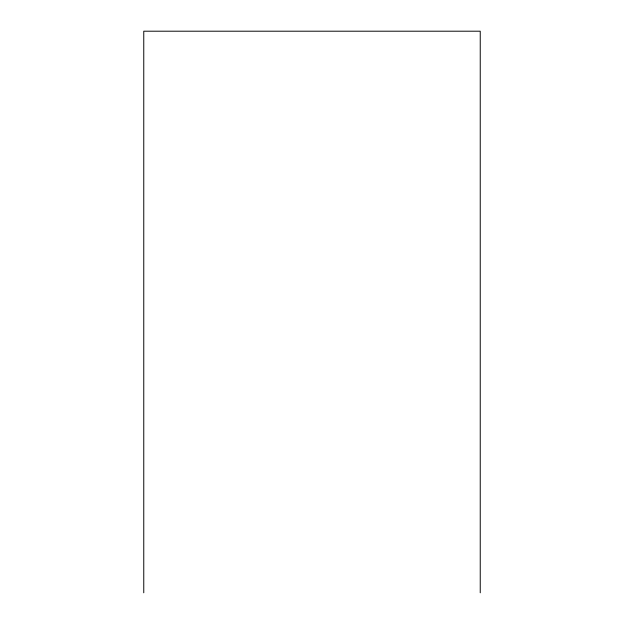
<?xml version="1.0" encoding="UTF-8"?>
<svg xmlns="http://www.w3.org/2000/svg" width="624" height="624" viewBox="0 0 624 624"><rect width="100%" height="100%" fill="white"/><g stroke="black" fill="none" stroke-linecap="round" stroke-linejoin="round"><path stroke-width="0.94" d="M480.238 592.8L480.238 31.2L143.762 31.2L143.762 592.8"/></g></svg>
